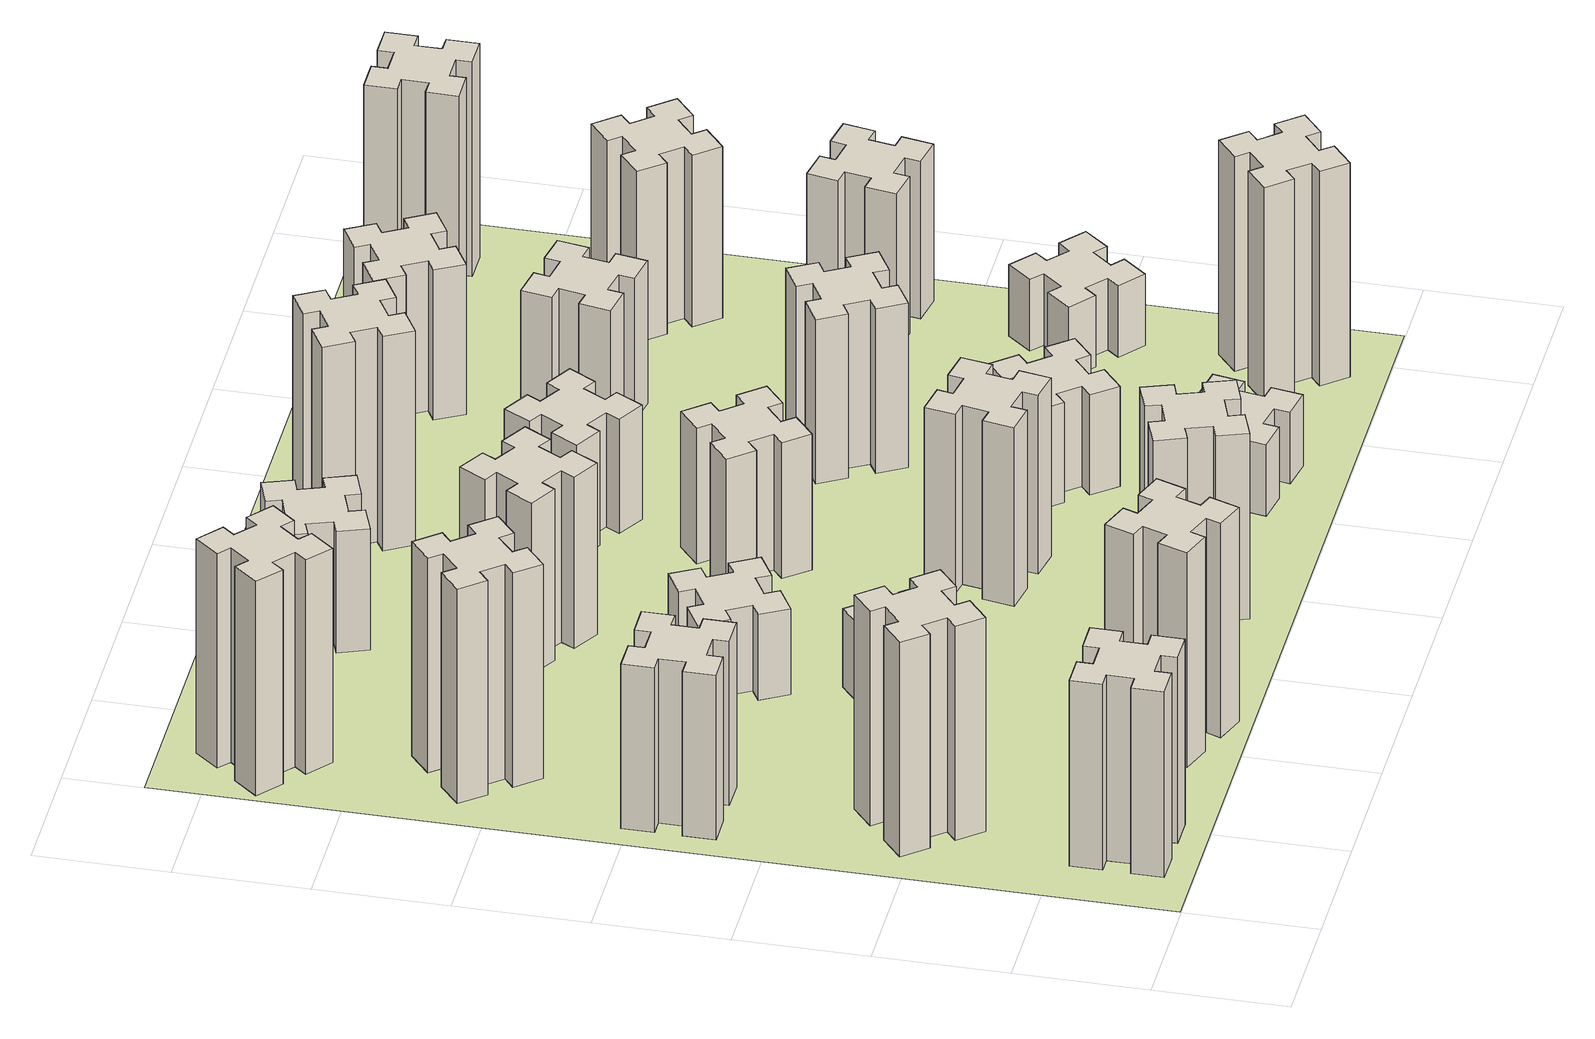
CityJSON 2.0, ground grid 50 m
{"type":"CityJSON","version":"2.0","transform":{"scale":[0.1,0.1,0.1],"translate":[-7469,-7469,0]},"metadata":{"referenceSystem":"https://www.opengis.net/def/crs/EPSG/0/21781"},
"CityObjects":{
"building1":{"type":"Building","attributes":{"class":"1000","function":"1000","usage":"1000","yearOfConstruction":2016,"roofType":"1000","measuredHeight":78,"storeysAboveGround":30,"storeysBelowGround":0},"geometry":[{"type":"Solid","lod":"1","boundaries":[[[[0,1,2,3,4,5,6,7,8,9,10,11,12,13,14,15,16,17,18,19]],[[17,16,20,21]],[[16,15,22,20]],[[15,14,23,22]],[[14,13,24,23]],[[13,12,25,24]],[[12,11,26,25]],[[11,10,27,26]],[[10,9,28,27]],[[9,8,29,28]],[[8,7,30,29]],[[7,6,31,30]],[[6,5,32,31]],[[5,4,33,32]],[[4,3,34,33]],[[3,2,35,34]],[[2,1,36,35]],[[1,0,37,36]],[[0,19,38,37]],[[19,18,39,38]],[[18,17,21,39]],[[24,25,26,27,28,29,30,31,32,33,34,35,36,37,38,39,21,20,22,23]]]]}]},
"building2":{"type":"Building","attributes":{"class":"1000","function":"1000","usage":"1000","yearOfConstruction":2016,"roofType":"1000","measuredHeight":90,"storeysAboveGround":30,"storeysBelowGround":0},"geometry":[{"type":"Solid","lod":"1","boundaries":[[[[40,41,42,43,44,45,46,47,48,49,50,51,52,53,54,55,56,57,58,59]],[[57,56,60,61]],[[56,55,62,60]],[[55,54,63,62]],[[54,53,64,63]],[[53,52,65,64]],[[52,51,66,65]],[[51,50,67,66]],[[50,49,68,67]],[[49,48,69,68]],[[48,47,70,69]],[[47,46,71,70]],[[46,45,72,71]],[[45,44,73,72]],[[44,43,74,73]],[[43,42,75,74]],[[42,41,76,75]],[[41,40,77,76]],[[40,59,78,77]],[[59,58,79,78]],[[58,57,61,79]],[[64,65,66,67,68,69,70,71,72,73,74,75,76,77,78,79,61,60,62,63]]]]}]},
"building3":{"type":"Building","attributes":{"class":"1000","function":"1000","usage":"1000","yearOfConstruction":2016,"roofType":"1000","measuredHeight":69,"storeysAboveGround":30,"storeysBelowGround":0},"geometry":[{"type":"Solid","lod":"1","boundaries":[[[[80,81,82,83,84,85,86,87,88,89,90,91,92,93,94,95,96,97,98,99]],[[97,96,100,101]],[[96,95,102,100]],[[95,94,103,102]],[[94,93,104,103]],[[93,92,105,104]],[[92,91,106,105]],[[91,90,107,106]],[[90,89,108,107]],[[89,88,109,108]],[[88,87,110,109]],[[87,86,111,110]],[[86,85,112,111]],[[85,84,113,112]],[[84,83,114,113]],[[83,82,115,114]],[[82,81,116,115]],[[81,80,117,116]],[[80,99,118,117]],[[99,98,119,118]],[[98,97,101,119]],[[104,105,106,107,108,109,110,111,112,113,114,115,116,117,118,119,101,100,102,103]]]]}]},
"building4":{"type":"Building","attributes":{"class":"1000","function":"1000","usage":"1000","yearOfConstruction":2016,"roofType":"1000","measuredHeight":90,"storeysAboveGround":30,"storeysBelowGround":0},"geometry":[{"type":"Solid","lod":"1","boundaries":[[[[120,121,122,123,124,125,126,127,128,129,130,131,132,133,134,135,136,137,138,139]],[[137,136,140,141]],[[136,135,142,140]],[[135,134,143,142]],[[134,133,144,143]],[[133,132,145,144]],[[132,131,146,145]],[[131,130,147,146]],[[130,129,148,147]],[[129,128,149,148]],[[128,127,150,149]],[[127,126,151,150]],[[126,125,152,151]],[[125,124,153,152]],[[124,123,154,153]],[[123,122,155,154]],[[122,121,156,155]],[[121,120,157,156]],[[120,139,158,157]],[[139,138,159,158]],[[138,137,141,159]],[[144,145,146,147,148,149,150,151,152,153,154,155,156,157,158,159,141,140,142,143]]]]}]},
"building5":{"type":"Building","attributes":{"class":"1000","function":"1000","usage":"1000","yearOfConstruction":2016,"roofType":"1000","measuredHeight":90,"storeysAboveGround":30,"storeysBelowGround":0},"geometry":[{"type":"Solid","lod":"1","boundaries":[[[[160,161,162,163,164,165,166,167,168,169,170,171,172,173,174,175,176,177,178,179]],[[177,176,180,181]],[[176,175,182,180]],[[175,174,183,182]],[[174,173,184,183]],[[173,172,185,184]],[[172,171,186,185]],[[171,170,187,186]],[[170,169,188,187]],[[169,168,189,188]],[[168,167,190,189]],[[167,166,191,190]],[[166,165,192,191]],[[165,164,193,192]],[[164,163,194,193]],[[163,162,195,194]],[[162,161,196,195]],[[161,160,197,196]],[[160,179,198,197]],[[179,178,199,198]],[[178,177,181,199]],[[184,185,186,187,188,189,190,191,192,193,194,195,196,197,198,199,181,180,182,183]]]]}]},
"building6":{"type":"Building","attributes":{"class":"1000","function":"1000","usage":"1000","yearOfConstruction":2016,"roofType":"1000","measuredHeight":90,"storeysAboveGround":30,"storeysBelowGround":0},"geometry":[{"type":"Solid","lod":"1","boundaries":[[[[200,201,202,203,204,205,206,207,208,209,210,211,212,213,214,215,216,217,218,219]],[[217,216,220,221]],[[216,215,222,220]],[[215,214,223,222]],[[214,213,224,223]],[[213,212,225,224]],[[212,211,226,225]],[[211,210,227,226]],[[210,209,228,227]],[[209,208,229,228]],[[208,207,230,229]],[[207,206,231,230]],[[206,205,232,231]],[[205,204,233,232]],[[204,203,234,233]],[[203,202,235,234]],[[202,201,236,235]],[[201,200,237,236]],[[200,219,238,237]],[[219,218,239,238]],[[218,217,221,239]],[[224,225,226,227,228,229,230,231,232,233,234,235,236,237,238,239,221,220,222,223]]]]}]},
"building7":{"type":"Building","attributes":{"class":"1000","function":"1000","usage":"1000","yearOfConstruction":2016,"roofType":"1000","measuredHeight":33,"storeysAboveGround":30,"storeysBelowGround":0},"geometry":[{"type":"Solid","lod":"1","boundaries":[[[[240,241,242,243,244,245,246,247,248,249,250,251,252,253,254,255,256,257,258,259]],[[257,256,260,261]],[[256,255,262,260]],[[255,254,263,262]],[[254,253,264,263]],[[253,252,265,264]],[[252,251,266,265]],[[251,250,267,266]],[[250,249,268,267]],[[249,248,269,268]],[[248,247,270,269]],[[247,246,271,270]],[[246,245,272,271]],[[245,244,273,272]],[[244,243,274,273]],[[243,242,275,274]],[[242,241,276,275]],[[241,240,277,276]],[[240,259,278,277]],[[259,258,279,278]],[[258,257,261,279]],[[264,265,266,267,268,269,270,271,272,273,274,275,276,277,278,279,261,260,262,263]]]]}]},
"building8":{"type":"Building","attributes":{"class":"1000","function":"1000","usage":"1000","yearOfConstruction":2016,"roofType":"1000","measuredHeight":36,"storeysAboveGround":30,"storeysBelowGround":0},"geometry":[{"type":"Solid","lod":"1","boundaries":[[[[280,281,282,283,284,285,286,287,288,289,290,291,292,293,294,295,296,297,298,299]],[[297,296,300,301]],[[296,295,302,300]],[[295,294,303,302]],[[294,293,304,303]],[[293,292,305,304]],[[292,291,306,305]],[[291,290,307,306]],[[290,289,308,307]],[[289,288,309,308]],[[288,287,310,309]],[[287,286,311,310]],[[286,285,312,311]],[[285,284,313,312]],[[284,283,314,313]],[[283,282,315,314]],[[282,281,316,315]],[[281,280,317,316]],[[280,299,318,317]],[[299,298,319,318]],[[298,297,301,319]],[[304,305,306,307,308,309,310,311,312,313,314,315,316,317,318,319,301,300,302,303]]]]}]},
"building9":{"type":"Building","attributes":{"class":"1000","function":"1000","usage":"1000","yearOfConstruction":2016,"roofType":"1000","measuredHeight":72,"storeysAboveGround":30,"storeysBelowGround":0},"geometry":[{"type":"Solid","lod":"1","boundaries":[[[[320,321,322,323,324,325,326,327,328,329,330,331,332,333,334,335,336,337,338,339]],[[337,336,340,341]],[[336,335,342,340]],[[335,334,343,342]],[[334,333,344,343]],[[333,332,345,344]],[[332,331,346,345]],[[331,330,347,346]],[[330,329,348,347]],[[329,328,349,348]],[[328,327,350,349]],[[327,326,351,350]],[[326,325,352,351]],[[325,324,353,352]],[[324,323,354,353]],[[323,322,355,354]],[[322,321,356,355]],[[321,320,357,356]],[[320,339,358,357]],[[339,338,359,358]],[[338,337,341,359]],[[344,345,346,347,348,349,350,351,352,353,354,355,356,357,358,359,341,340,342,343]]]]}]},
"building10":{"type":"Building","attributes":{"class":"1000","function":"1000","usage":"1000","yearOfConstruction":2016,"roofType":"1000","measuredHeight":78,"storeysAboveGround":30,"storeysBelowGround":0},"geometry":[{"type":"Solid","lod":"1","boundaries":[[[[360,361,362,363,364,365,366,367,368,369,370,371,372,373,374,375,376,377,378,379]],[[377,376,380,381]],[[376,375,382,380]],[[375,374,383,382]],[[374,373,384,383]],[[373,372,385,384]],[[372,371,386,385]],[[371,370,387,386]],[[370,369,388,387]],[[369,368,389,388]],[[368,367,390,389]],[[367,366,391,390]],[[366,365,392,391]],[[365,364,393,392]],[[364,363,394,393]],[[363,362,395,394]],[[362,361,396,395]],[[361,360,397,396]],[[360,379,398,397]],[[379,378,399,398]],[[378,377,381,399]],[[384,385,386,387,388,389,390,391,392,393,394,395,396,397,398,399,381,380,382,383]]]]}]},
"building11":{"type":"Building","attributes":{"class":"1000","function":"1000","usage":"1000","yearOfConstruction":2016,"roofType":"1000","measuredHeight":51,"storeysAboveGround":30,"storeysBelowGround":0},"geometry":[{"type":"Solid","lod":"1","boundaries":[[[[400,401,402,403,404,405,406,407,408,409,410,411,412,413,414,415,416,417,418,419]],[[417,416,420,421]],[[416,415,422,420]],[[415,414,423,422]],[[414,413,424,423]],[[413,412,425,424]],[[412,411,426,425]],[[411,410,427,426]],[[410,409,428,427]],[[409,408,429,428]],[[408,407,430,429]],[[407,406,431,430]],[[406,405,432,431]],[[405,404,433,432]],[[404,403,434,433]],[[403,402,435,434]],[[402,401,436,435]],[[401,400,437,436]],[[400,419,438,437]],[[419,418,439,438]],[[418,417,421,439]],[[424,425,426,427,428,429,430,431,432,433,434,435,436,437,438,439,421,420,422,423]]]]}]},
"building12":{"type":"Building","attributes":{"class":"1000","function":"1000","usage":"1000","yearOfConstruction":2016,"roofType":"1000","measuredHeight":75,"storeysAboveGround":30,"storeysBelowGround":0},"geometry":[{"type":"Solid","lod":"1","boundaries":[[[[440,441,442,443,444,445,446,447,448,449,450,451,452,453,454,455,456,457,458,459]],[[457,456,460,461]],[[456,455,462,460]],[[455,454,463,462]],[[454,453,464,463]],[[453,452,465,464]],[[452,451,466,465]],[[451,450,467,466]],[[450,449,468,467]],[[449,448,469,468]],[[448,447,470,469]],[[447,446,471,470]],[[446,445,472,471]],[[445,444,473,472]],[[444,443,474,473]],[[443,442,475,474]],[[442,441,476,475]],[[441,440,477,476]],[[440,459,478,477]],[[459,458,479,478]],[[458,457,461,479]],[[464,465,466,467,468,469,470,471,472,473,474,475,476,477,478,479,461,460,462,463]]]]}]},
"building13":{"type":"Building","attributes":{"class":"1000","function":"1000","usage":"1000","yearOfConstruction":2016,"roofType":"1000","measuredHeight":57,"storeysAboveGround":30,"storeysBelowGround":0},"geometry":[{"type":"Solid","lod":"1","boundaries":[[[[480,481,482,483,484,485,486,487,488,489,490,491,492,493,494,495,496,497,498,499]],[[497,496,500,501]],[[496,495,502,500]],[[495,494,503,502]],[[494,493,504,503]],[[493,492,505,504]],[[492,491,506,505]],[[491,490,507,506]],[[490,489,508,507]],[[489,488,509,508]],[[488,487,510,509]],[[487,486,511,510]],[[486,485,512,511]],[[485,484,513,512]],[[484,483,514,513]],[[483,482,515,514]],[[482,481,516,515]],[[481,480,517,516]],[[480,499,518,517]],[[499,498,519,518]],[[498,497,501,519]],[[504,505,506,507,508,509,510,511,512,513,514,515,516,517,518,519,501,500,502,503]]]]}]},
"building14":{"type":"Building","attributes":{"class":"1000","function":"1000","usage":"1000","yearOfConstruction":2016,"roofType":"1000","measuredHeight":48,"storeysAboveGround":30,"storeysBelowGround":0},"geometry":[{"type":"Solid","lod":"1","boundaries":[[[[520,521,522,523,524,525,526,527,528,529,530,531,532,533,534,535,536,537,538,539]],[[537,536,540,541]],[[536,535,542,540]],[[535,534,543,542]],[[534,533,544,543]],[[533,532,545,544]],[[532,531,546,545]],[[531,530,547,546]],[[530,529,548,547]],[[529,528,549,548]],[[528,527,550,549]],[[527,526,551,550]],[[526,525,552,551]],[[525,524,553,552]],[[524,523,554,553]],[[523,522,555,554]],[[522,521,556,555]],[[521,520,557,556]],[[520,539,558,557]],[[539,538,559,558]],[[538,537,541,559]],[[544,545,546,547,548,549,550,551,552,553,554,555,556,557,558,559,541,540,542,543]]]]}]},
"building15":{"type":"Building","attributes":{"class":"1000","function":"1000","usage":"1000","yearOfConstruction":2016,"roofType":"1000","measuredHeight":90,"storeysAboveGround":30,"storeysBelowGround":0},"geometry":[{"type":"Solid","lod":"1","boundaries":[[[[560,561,562,563,564,565,566,567,568,569,570,571,572,573,574,575,576,577,578,579]],[[577,576,580,581]],[[576,575,582,580]],[[575,574,583,582]],[[574,573,584,583]],[[573,572,585,584]],[[572,571,586,585]],[[571,570,587,586]],[[570,569,588,587]],[[569,568,589,588]],[[568,567,590,589]],[[567,566,591,590]],[[566,565,592,591]],[[565,564,593,592]],[[564,563,594,593]],[[563,562,595,594]],[[562,561,596,595]],[[561,560,597,596]],[[560,579,598,597]],[[579,578,599,598]],[[578,577,581,599]],[[584,585,586,587,588,589,590,591,592,593,594,595,596,597,598,599,581,580,582,583]]]]}]},
"building16":{"type":"Building","attributes":{"class":"1000","function":"1000","usage":"1000","yearOfConstruction":2016,"roofType":"1000","measuredHeight":30,"storeysAboveGround":30,"storeysBelowGround":0},"geometry":[{"type":"Solid","lod":"1","boundaries":[[[[600,601,602,603,604,605,606,607,608,609,610,611,612,613,614,615,616,617,618,619]],[[617,616,620,621]],[[616,615,622,620]],[[615,614,623,622]],[[614,613,624,623]],[[613,612,625,624]],[[612,611,626,625]],[[611,610,627,626]],[[610,609,628,627]],[[609,608,629,628]],[[608,607,630,629]],[[607,606,631,630]],[[606,605,632,631]],[[605,604,633,632]],[[604,603,634,633]],[[603,602,635,634]],[[602,601,636,635]],[[601,600,637,636]],[[600,619,638,637]],[[619,618,639,638]],[[618,617,621,639]],[[624,625,626,627,628,629,630,631,632,633,634,635,636,637,638,639,621,620,622,623]]]]}]},
"building17":{"type":"Building","attributes":{"class":"1000","function":"1000","usage":"1000","yearOfConstruction":2016,"roofType":"1000","measuredHeight":42,"storeysAboveGround":30,"storeysBelowGround":0},"geometry":[{"type":"Solid","lod":"1","boundaries":[[[[640,641,642,643,644,645,646,647,648,649,650,651,652,653,654,655,656,657,658,659]],[[657,656,660,661]],[[656,655,662,660]],[[655,654,663,662]],[[654,653,664,663]],[[653,652,665,664]],[[652,651,666,665]],[[651,650,667,666]],[[650,649,668,667]],[[649,648,669,668]],[[648,647,670,669]],[[647,646,671,670]],[[646,645,672,671]],[[645,644,673,672]],[[644,643,674,673]],[[643,642,675,674]],[[642,641,676,675]],[[641,640,677,676]],[[640,659,678,677]],[[659,658,679,678]],[[658,657,661,679]],[[664,665,666,667,668,669,670,671,672,673,674,675,676,677,678,679,661,660,662,663]]]]}]},
"building18":{"type":"Building","attributes":{"class":"1000","function":"1000","usage":"1000","yearOfConstruction":2016,"roofType":"1000","measuredHeight":69,"storeysAboveGround":30,"storeysBelowGround":0},"geometry":[{"type":"Solid","lod":"1","boundaries":[[[[680,681,682,683,684,685,686,687,688,689,690,691,692,693,694,695,696,697,698,699]],[[697,696,700,701]],[[696,695,702,700]],[[695,694,703,702]],[[694,693,704,703]],[[693,692,705,704]],[[692,691,706,705]],[[691,690,707,706]],[[690,689,708,707]],[[689,688,709,708]],[[688,687,710,709]],[[687,686,711,710]],[[686,685,712,711]],[[685,684,713,712]],[[684,683,714,713]],[[683,682,715,714]],[[682,681,716,715]],[[681,680,717,716]],[[680,699,718,717]],[[699,698,719,718]],[[698,697,701,719]],[[704,705,706,707,708,709,710,711,712,713,714,715,716,717,718,719,701,700,702,703]]]]}]},
"building19":{"type":"Building","attributes":{"class":"1000","function":"1000","usage":"1000","yearOfConstruction":2016,"roofType":"1000","measuredHeight":60,"storeysAboveGround":30,"storeysBelowGround":0},"geometry":[{"type":"Solid","lod":"1","boundaries":[[[[720,721,722,723,724,725,726,727,728,729,730,731,732,733,734,735,736,737,738,739]],[[737,736,740,741]],[[736,735,742,740]],[[735,734,743,742]],[[734,733,744,743]],[[733,732,745,744]],[[732,731,746,745]],[[731,730,747,746]],[[730,729,748,747]],[[729,728,749,748]],[[728,727,750,749]],[[727,726,751,750]],[[726,725,752,751]],[[725,724,753,752]],[[724,723,754,753]],[[723,722,755,754]],[[722,721,756,755]],[[721,720,757,756]],[[720,739,758,757]],[[739,738,759,758]],[[738,737,741,759]],[[744,745,746,747,748,749,750,751,752,753,754,755,756,757,758,759,741,740,742,743]]]]}]},
"building20":{"type":"Building","attributes":{"class":"1000","function":"1000","usage":"1000","yearOfConstruction":2016,"roofType":"1000","measuredHeight":90,"storeysAboveGround":30,"storeysBelowGround":0},"geometry":[{"type":"Solid","lod":"1","boundaries":[[[[760,761,762,763,764,765,766,767,768,769,770,771,772,773,774,775,776,777,778,779]],[[777,776,780,781]],[[776,775,782,780]],[[775,774,783,782]],[[774,773,784,783]],[[773,772,785,784]],[[772,771,786,785]],[[771,770,787,786]],[[770,769,788,787]],[[769,768,789,788]],[[768,767,790,789]],[[767,766,791,790]],[[766,765,792,791]],[[765,764,793,792]],[[764,763,794,793]],[[763,762,795,794]],[[762,761,796,795]],[[761,760,797,796]],[[760,779,798,797]],[[779,778,799,798]],[[778,777,781,799]],[[784,785,786,787,788,789,790,791,792,793,794,795,796,797,798,799,781,780,782,783]]]]}]},
"building21":{"type":"Building","attributes":{"class":"1000","function":"1000","usage":"1000","yearOfConstruction":2016,"roofType":"1000","measuredHeight":63,"storeysAboveGround":30,"storeysBelowGround":0},"geometry":[{"type":"Solid","lod":"1","boundaries":[[[[800,801,802,803,804,805,806,807,808,809,810,811,812,813,814,815,816,817,818,819]],[[817,816,820,821]],[[816,815,822,820]],[[815,814,823,822]],[[814,813,824,823]],[[813,812,825,824]],[[812,811,826,825]],[[811,810,827,826]],[[810,809,828,827]],[[809,808,829,828]],[[808,807,830,829]],[[807,806,831,830]],[[806,805,832,831]],[[805,804,833,832]],[[804,803,834,833]],[[803,802,835,834]],[[802,801,836,835]],[[801,800,837,836]],[[800,819,838,837]],[[819,818,839,838]],[[818,817,821,839]],[[824,825,826,827,828,829,830,831,832,833,834,835,836,837,838,839,821,820,822,823]]]]}]},
"building22":{"type":"Building","attributes":{"class":"1000","function":"1000","usage":"1000","yearOfConstruction":2016,"roofType":"1000","measuredHeight":30,"storeysAboveGround":30,"storeysBelowGround":0},"geometry":[{"type":"Solid","lod":"1","boundaries":[[[[840,841,842,843,844,845,846,847,848,849,850,851,852,853,854,855,856,857,858,859]],[[857,856,860,861]],[[856,855,862,860]],[[855,854,863,862]],[[854,853,864,863]],[[853,852,865,864]],[[852,851,866,865]],[[851,850,867,866]],[[850,849,868,867]],[[849,848,869,868]],[[848,847,870,869]],[[847,846,871,870]],[[846,845,872,871]],[[845,844,873,872]],[[844,843,874,873]],[[843,842,875,874]],[[842,841,876,875]],[[841,840,877,876]],[[840,859,878,877]],[[859,858,879,878]],[[858,857,861,879]],[[864,865,866,867,868,869,870,871,872,873,874,875,876,877,878,879,861,860,862,863]]]]}]},
"building23":{"type":"Building","attributes":{"class":"1000","function":"1000","usage":"1000","yearOfConstruction":2016,"roofType":"1000","measuredHeight":66,"storeysAboveGround":30,"storeysBelowGround":0},"geometry":[{"type":"Solid","lod":"1","boundaries":[[[[880,881,882,883,884,885,886,887,888,889,890,891,892,893,894,895,896,897,898,899]],[[897,896,900,901]],[[896,895,902,900]],[[895,894,903,902]],[[894,893,904,903]],[[893,892,905,904]],[[892,891,906,905]],[[891,890,907,906]],[[890,889,908,907]],[[889,888,909,908]],[[888,887,910,909]],[[887,886,911,910]],[[886,885,912,911]],[[885,884,913,912]],[[884,883,914,913]],[[883,882,915,914]],[[882,881,916,915]],[[881,880,917,916]],[[880,899,918,917]],[[899,898,919,918]],[[898,897,901,919]],[[904,905,906,907,908,909,910,911,912,913,914,915,916,917,918,919,901,900,902,903]]]]}]},
"building24":{"type":"Building","attributes":{"class":"1000","function":"1000","usage":"1000","yearOfConstruction":2016,"roofType":"1000","measuredHeight":72,"storeysAboveGround":30,"storeysBelowGround":0},"geometry":[{"type":"Solid","lod":"1","boundaries":[[[[920,921,922,923,924,925,926,927,928,929,930,931,932,933,934,935,936,937,938,939]],[[937,936,940,941]],[[936,935,942,940]],[[935,934,943,942]],[[934,933,944,943]],[[933,932,945,944]],[[932,931,946,945]],[[931,930,947,946]],[[930,929,948,947]],[[929,928,949,948]],[[928,927,950,949]],[[927,926,951,950]],[[926,925,952,951]],[[925,924,953,952]],[[924,923,954,953]],[[923,922,955,954]],[[922,921,956,955]],[[921,920,957,956]],[[920,939,958,957]],[[939,938,959,958]],[[938,937,941,959]],[[944,945,946,947,948,949,950,951,952,953,954,955,956,957,958,959,941,940,942,943]]]]}]},
"building25":{"type":"Building","attributes":{"class":"1000","function":"1000","usage":"1000","yearOfConstruction":2016,"roofType":"1000","measuredHeight":90,"storeysAboveGround":30,"storeysBelowGround":0},"geometry":[{"type":"Solid","lod":"1","boundaries":[[[[960,961,962,963,964,965,966,967,968,969,970,971,972,973,974,975,976,977,978,979]],[[977,976,980,981]],[[976,975,982,980]],[[975,974,983,982]],[[974,973,984,983]],[[973,972,985,984]],[[972,971,986,985]],[[971,970,987,986]],[[970,969,988,987]],[[969,968,989,988]],[[968,967,990,989]],[[967,966,991,990]],[[966,965,992,991]],[[965,964,993,992]],[[964,963,994,993]],[[963,962,995,994]],[[962,961,996,995]],[[961,960,997,996]],[[960,979,998,997]],[[979,978,999,998]],[[978,977,981,999]],[[984,985,986,987,988,989,990,991,992,993,994,995,996,997,998,999,981,980,982,983]]]]}]},
"landuse1":{"type":"LandUse","attributes":{"name":"plot1","function":"1010"},"geometry":[{"type":"MultiSurface","lod":"1","boundaries":[[[1000,1001,1002,1003]]]}]}
},
"vertices":[
[265,325,0],[265,225,0],[205,225,0],[205,105,0],[325,105,0],[325,165,0],[425,165,0],[425,105,0],[545,105,0],[545,225,0],[485,225,0],[485,325,0],[545,325,0],[545,445,0],[425,445,0],[425,385,0],[325,385,0],[325,445,0],[205,445,0],[205,325,0],[325,385,780],[325,445,780],[425,385,780],[425,445,780],[545,445,780],[545,325,780],[485,325,780],[485,225,780],[545,225,780],[545,105,780],[425,105,780],[425,165,780],[325,165,780],[325,105,780],[205,105,780],[205,225,780],[265,225,780],[265,325,780],[205,325,780],[205,445,780],
[492,1048,0],[427,1124,0],[473,1163,0],[396,1255,0],[304,1178,0],[343,1132,0],[266,1067,0],[228,1113,0],[136,1036,0],[213,944,0],[259,983,0],[323,906,0],[277,868,0],[354,776,0],[446,853,0],[408,899,0],[484,963,0],[523,917,0],[615,994,0],[538,1086,0],[484,963,900],[523,917,900],[408,899,900],[446,853,900],[354,776,900],[277,868,900],[323,906,900],[259,983,900],[213,944,900],[136,1036,900],[228,1113,900],[266,1067,900],[343,1132,900],[304,1178,900],[396,1255,900],[473,1163,900],[427,1124,900],[492,1048,900],[538,1086,900],[615,994,900],
[325,1965,0],[225,1965,0],[225,2025,0],[105,2025,0],[105,1905,0],[165,1905,0],[165,1805,0],[105,1805,0],[105,1685,0],[225,1685,0],[225,1745,0],[325,1745,0],[325,1685,0],[445,1685,0],[445,1805,0],[385,1805,0],[385,1905,0],[445,1905,0],[445,2025,0],[325,2025,0],[385,1905,690],[445,1905,690],[385,1805,690],[445,1805,690],[445,1685,690],[325,1685,690],[325,1745,690],[225,1745,690],[225,1685,690],[105,1685,690],[105,1805,690],[165,1805,690],[165,1905,690],[105,1905,690],[105,2025,690],[225,2025,690],[225,1965,690],[325,1965,690],[325,2025,690],[445,2025,690],
[492,2628,0],[427,2704,0],[473,2743,0],[396,2835,0],[304,2758,0],[343,2712,0],[266,2647,0],[228,2693,0],[136,2616,0],[213,2524,0],[259,2563,0],[323,2486,0],[277,2448,0],[354,2356,0],[446,2433,0],[408,2479,0],[484,2543,0],[523,2497,0],[615,2574,0],[538,2666,0],[484,2543,900],[523,2497,900],[408,2479,900],[446,2433,900],[354,2356,900],[277,2448,900],[323,2486,900],[259,2563,900],[213,2524,900],[136,2616,900],[228,2693,900],[266,2647,900],[343,2712,900],[304,2758,900],[396,2835,900],[473,2743,900],[427,2704,900],[492,2628,900],[538,2666,900],[615,2574,900],
[1029,360,0],[995,266,0],[939,287,0],[897,174,0],[1010,133,0],[1031,189,0],[1125,155,0],[1104,99,0],[1217,57,0],[1258,170,0],[1202,191,0],[1236,285,0],[1292,264,0],[1333,377,0],[1220,418,0],[1200,362,0],[1106,396,0],[1127,452,0],[1014,493,0],[973,380,0],[1106,396,900],[1127,452,900],[1200,362,900],[1220,418,900],[1333,377,900],[1292,264,900],[1236,285,900],[1202,191,900],[1258,170,900],[1217,57,900],[1104,99,900],[1125,155,900],[1031,189,900],[1010,133,900],[897,174,900],[939,287,900],[995,266,900],[1029,360,900],[973,380,900],[1014,493,900],
[384,3387,0],[308,3452,0],[346,3498,0],[254,3575,0],[177,3483,0],[223,3444,0],[159,3368,0],[113,3406,0],[36,3314,0],[128,3237,0],[166,3283,0],[243,3219,0],[204,3173,0],[296,3096,0],[373,3188,0],[327,3226,0],[392,3303,0],[438,3264,0],[515,3356,0],[423,3433,0],[392,3303,900],[438,3264,900],[327,3226,900],[373,3188,900],[296,3096,900],[204,3173,900],[243,3219,900],[166,3283,900],[128,3237,900],[36,3314,900],[113,3406,900],[159,3368,900],[223,3444,900],[177,3483,900],[254,3575,900],[346,3498,900],[308,3452,900],[384,3387,900],[423,3433,900],[515,3356,900],
[1083,1332,0],[1006,1267,0],[968,1313,0],[876,1236,0],[953,1144,0],[999,1183,0],[1063,1106,0],[1017,1068,0],[1094,976,0],[1186,1053,0],[1148,1099,0],[1224,1163,0],[1263,1117,0],[1355,1194,0],[1278,1286,0],[1232,1248,0],[1167,1324,0],[1213,1363,0],[1136,1455,0],[1044,1378,0],[1167,1324,330],[1213,1363,330],[1232,1248,330],[1278,1286,330],[1355,1194,330],[1263,1117,330],[1224,1163,330],[1148,1099,330],[1186,1053,330],[1094,976,330],[1017,1068,330],[1063,1106,330],[999,1183,330],[953,1144,330],[876,1236,330],[968,1313,330],[1006,1267,330],[1083,1332,330],[1044,1378,330],[1136,1455,330],
[1127,1735,0],[1214,1785,0],[1244,1733,0],[1348,1793,0],[1288,1897,0],[1236,1867,0],[1186,1954,0],[1238,1984,0],[1178,2088,0],[1074,2028,0],[1104,1976,0],[1017,1926,0],[987,1978,0],[883,1918,0],[943,1814,0],[995,1844,0],[1045,1757,0],[993,1727,0],[1053,1623,0],[1157,1683,0],[1045,1757,360],[993,1727,360],[995,1844,360],[943,1814,360],[883,1918,360],[987,1978,360],[1017,1926,360],[1104,1976,360],[1074,2028,360],[1178,2088,360],[1238,1984,360],[1186,1954,360],[1236,1867,360],[1288,1897,360],[1348,1793,360],[1244,1733,360],[1214,1785,360],[1127,1735,360],[1157,1683,360],[1053,1623,360],
[1314,2666,0],[1227,2716,0],[1257,2768,0],[1153,2828,0],[1093,2724,0],[1145,2694,0],[1095,2607,0],[1043,2637,0],[983,2533,0],[1087,2473,0],[1117,2525,0],[1204,2475,0],[1174,2423,0],[1278,2363,0],[1338,2467,0],[1286,2497,0],[1336,2584,0],[1388,2554,0],[1448,2658,0],[1344,2718,0],[1336,2584,720],[1388,2554,720],[1286,2497,720],[1338,2467,720],[1278,2363,720],[1174,2423,720],[1204,2475,720],[1117,2525,720],[1087,2473,720],[983,2533,720],[1043,2637,720],[1095,2607,720],[1145,2694,720],[1093,2724,720],[1153,2828,720],[1257,2768,720],[1227,2716,720],[1314,2666,720],[1344,2718,720],[1448,2658,720],
[1835,385,0],[1869,291,0],[1813,270,0],[1854,157,0],[1967,199,0],[1946,255,0],[2040,289,0],[2060,233,0],[2173,274,0],[2132,387,0],[2076,366,0],[2042,460,0],[2098,480,0],[2057,593,0],[1944,552,0],[1965,496,0],[1871,462,0],[1850,518,0],[1737,477,0],[1779,364,0],[1871,462,780],[1850,518,780],[1965,496,780],[1944,552,780],[2057,593,780],[2098,480,780],[2042,460,780],[2076,366,780],[2132,387,780],[2173,274,780],[2060,233,780],[2040,289,780],[1946,255,780],[1967,199,780],[1854,157,780],[1813,270,780],[1869,291,780],[1835,385,780],[1779,364,780],[1737,477,780],
[1125,3456,0],[1031,3422,0],[1010,3478,0],[897,3437,0],[939,3324,0],[995,3345,0],[1029,3251,0],[973,3230,0],[1014,3117,0],[1127,3159,0],[1106,3215,0],[1200,3249,0],[1220,3193,0],[1333,3234,0],[1292,3347,0],[1236,3326,0],[1202,3420,0],[1258,3440,0],[1217,3553,0],[1104,3512,0],[1202,3420,510],[1258,3440,510],[1236,3326,510],[1292,3347,510],[1333,3234,510],[1220,3193,510],[1200,3249,510],[1106,3215,510],[1127,3159,510],[1014,3117,510],[973,3230,510],[1029,3251,510],[995,3345,510],[939,3324,510],[897,3437,510],[1010,3478,510],[1031,3422,510],[1125,3456,510],[1104,3512,510],[1217,3553,510],
[2055,1047,0],[2072,1145,0],[2131,1135,0],[2152,1253,0],[2034,1274,0],[2024,1215,0],[1925,1232,0],[1936,1291,0],[1817,1312,0],[1797,1194,0],[1856,1184,0],[1838,1085,0],[1779,1096,0],[1758,977,0],[1877,957,0],[1887,1016,0],[1985,998,0],[1975,939,0],[2093,918,0],[2114,1037,0],[1985,998,750],[1975,939,750],[1887,1016,750],[1877,957,750],[1758,977,750],[1779,1096,750],[1838,1085,750],[1856,1184,750],[1797,1194,750],[1817,1312,750],[1936,1291,750],[1925,1232,750],[2024,1215,750],[2034,1274,750],[2152,1253,750],[2131,1135,750],[2072,1145,750],[2055,1047,750],[2114,1037,750],[2093,918,750],
[1972,1988,0],[1907,2064,0],[1953,2103,0],[1876,2195,0],[1784,2118,0],[1823,2072,0],[1746,2007,0],[1708,2053,0],[1616,1976,0],[1693,1884,0],[1739,1923,0],[1803,1846,0],[1757,1808,0],[1834,1716,0],[1926,1793,0],[1888,1839,0],[1964,1903,0],[2003,1857,0],[2095,1934,0],[2018,2026,0],[1964,1903,570],[2003,1857,570],[1888,1839,570],[1926,1793,570],[1834,1716,570],[1757,1808,570],[1803,1846,570],[1739,1923,570],[1693,1884,570],[1616,1976,570],[1708,2053,570],[1746,2007,570],[1823,2072,570],[1784,2118,570],[1876,2195,570],[1953,2103,570],[1907,2064,570],[1972,1988,570],[2018,2026,570],[2095,1934,570],
[2026,2497,0],[2076,2584,0],[2128,2554,0],[2188,2658,0],[2084,2718,0],[2054,2666,0],[1967,2716,0],[1997,2768,0],[1893,2828,0],[1833,2724,0],[1885,2694,0],[1835,2607,0],[1783,2637,0],[1723,2533,0],[1827,2473,0],[1857,2525,0],[1944,2475,0],[1914,2423,0],[2018,2363,0],[2078,2467,0],[1944,2475,480],[1914,2423,480],[1857,2525,480],[1827,2473,480],[1723,2533,480],[1783,2637,480],[1835,2607,480],[1885,2694,480],[1833,2724,480],[1893,2828,480],[1997,2768,480],[1967,2716,480],[2054,2666,480],[2084,2718,480],[2188,2658,480],[2128,2554,480],[2076,2584,480],[2026,2497,480],[2078,2467,480],[2018,2363,480],
[1744,3456,0],[1657,3406,0],[1627,3458,0],[1523,3398,0],[1583,3294,0],[1635,3324,0],[1685,3237,0],[1633,3207,0],[1693,3103,0],[1797,3163,0],[1767,3215,0],[1854,3265,0],[1884,3213,0],[1988,3273,0],[1928,3377,0],[1876,3347,0],[1826,3434,0],[1878,3464,0],[1818,3568,0],[1714,3508,0],[1826,3434,900],[1878,3464,900],[1876,3347,900],[1928,3377,900],[1988,3273,900],[1884,3213,900],[1854,3265,900],[1767,3215,900],[1797,3163,900],[1693,3103,900],[1633,3207,900],[1685,3237,900],[1635,3324,900],[1583,3294,900],[1523,3398,900],[1627,3458,900],[1657,3406,900],[1744,3456,900],[1714,3508,900],[1818,3568,900],
[2596,444,0],[2578,345,0],[2519,356,0],[2498,237,0],[2617,217,0],[2627,276,0],[2725,258,0],[2715,199,0],[2833,178,0],[2854,297,0],[2795,307,0],[2812,405,0],[2871,395,0],[2892,513,0],[2774,534,0],[2764,475,0],[2665,492,0],[2676,551,0],[2557,572,0],[2537,454,0],[2665,492,300],[2676,551,300],[2764,475,300],[2774,534,300],[2892,513,300],[2871,395,300],[2812,405,300],[2795,307,300],[2854,297,300],[2833,178,300],[2715,199,300],[2725,258,300],[2627,276,300],[2617,217,300],[2498,237,300],[2519,356,300],[2578,345,300],[2596,444,300],[2537,454,300],[2557,572,300],
[2563,1132,0],[2486,1067,0],[2448,1113,0],[2356,1036,0],[2433,944,0],[2479,983,0],[2543,906,0],[2497,868,0],[2574,776,0],[2666,853,0],[2628,899,0],[2704,963,0],[2743,917,0],[2835,994,0],[2758,1086,0],[2712,1048,0],[2647,1124,0],[2693,1163,0],[2616,1255,0],[2524,1178,0],[2647,1124,420],[2693,1163,420],[2712,1048,420],[2758,1086,420],[2835,994,420],[2743,917,420],[2704,963,420],[2628,899,420],[2666,853,420],[2574,776,420],[2497,868,420],[2543,906,420],[2479,983,420],[2433,944,420],[2356,1036,420],[2448,1113,420],[2486,1067,420],[2563,1132,420],[2524,1178,420],[2616,1255,420],
[2475,1744,0],[2525,1657,0],[2473,1627,0],[2533,1523,0],[2637,1583,0],[2607,1635,0],[2694,1685,0],[2724,1633,0],[2828,1693,0],[2768,1797,0],[2716,1767,0],[2666,1854,0],[2718,1884,0],[2658,1988,0],[2554,1928,0],[2584,1876,0],[2497,1826,0],[2467,1878,0],[2363,1818,0],[2423,1714,0],[2497,1826,690],[2467,1878,690],[2584,1876,690],[2554,1928,690],[2658,1988,690],[2718,1884,690],[2666,1854,690],[2716,1767,690],[2768,1797,690],[2828,1693,690],[2724,1633,690],[2694,1685,690],[2607,1635,690],[2637,1583,690],[2533,1523,690],[2473,1627,690],[2525,1657,690],[2475,1744,690],[2423,1714,690],[2363,1818,690],
[2664,2795,0],[2565,2812,0],[2576,2871,0],[2457,2892,0],[2437,2774,0],[2496,2764,0],[2478,2665,0],[2419,2676,0],[2398,2557,0],[2517,2537,0],[2527,2596,0],[2625,2578,0],[2615,2519,0],[2733,2498,0],[2754,2617,0],[2695,2627,0],[2712,2725,0],[2771,2715,0],[2792,2833,0],[2674,2854,0],[2712,2725,600],[2771,2715,600],[2695,2627,600],[2754,2617,600],[2733,2498,600],[2615,2519,600],[2625,2578,600],[2527,2596,600],[2517,2537,600],[2398,2557,600],[2419,2676,600],[2478,2665,600],[2496,2764,600],[2437,2774,600],[2457,2892,600],[2576,2871,600],[2565,2812,600],[2664,2795,600],[2674,2854,600],[2792,2833,600],
[3468,259,0],[3544,323,0],[3583,277,0],[3675,354,0],[3598,446,0],[3552,408,0],[3487,484,0],[3533,523,0],[3456,615,0],[3364,538,0],[3403,492,0],[3326,427,0],[3288,473,0],[3196,396,0],[3273,304,0],[3319,343,0],[3383,266,0],[3337,228,0],[3414,136,0],[3506,213,0],[3383,266,900],[3337,228,900],[3319,343,900],[3273,304,900],[3196,396,900],[3288,473,900],[3326,427,900],[3403,492,900],[3364,538,900],[3456,615,900],[3533,523,900],[3487,484,900],[3552,408,900],[3598,446,900],[3675,354,900],[3583,277,900],[3544,323,900],[3468,259,900],[3506,213,900],[3414,136,900],
[2716,3347,0],[2666,3434,0],[2718,3464,0],[2658,3568,0],[2554,3508,0],[2584,3456,0],[2497,3406,0],[2467,3458,0],[2363,3398,0],[2423,3294,0],[2475,3324,0],[2525,3237,0],[2473,3207,0],[2533,3103,0],[2637,3163,0],[2607,3215,0],[2694,3265,0],[2724,3213,0],[2828,3273,0],[2768,3377,0],[2694,3265,630],[2724,3213,630],[2607,3215,630],[2637,3163,630],[2533,3103,630],[2473,3207,630],[2525,3237,630],[2475,3324,630],[2423,3294,630],[2363,3398,630],[2467,3458,630],[2497,3406,630],[2584,3456,630],[2554,3508,630],[2658,3568,630],[2718,3464,630],[2666,3434,630],[2716,3347,630],[2768,3377,630],[2828,3273,630],
[3487,1006,0],[3552,1083,0],[3598,1044,0],[3675,1136,0],[3583,1213,0],[3544,1167,0],[3468,1232,0],[3506,1278,0],[3414,1355,0],[3337,1263,0],[3383,1224,0],[3319,1148,0],[3273,1186,0],[3196,1094,0],[3288,1017,0],[3326,1063,0],[3403,999,0],[3364,953,0],[3456,876,0],[3533,968,0],[3403,999,300],[3364,953,300],[3326,1063,300],[3288,1017,300],[3196,1094,300],[3273,1186,300],[3319,1148,300],[3383,1224,300],[3337,1263,300],[3414,1355,300],[3506,1278,300],[3468,1232,300],[3544,1167,300],[3583,1213,300],[3675,1136,300],[3598,1044,300],[3552,1083,300],[3487,1006,300],[3533,968,300],[3456,876,300],
[3367,1756,0],[3465,1738,0],[3455,1679,0],[3573,1658,0],[3594,1777,0],[3535,1787,0],[3552,1885,0],[3611,1875,0],[3632,1993,0],[3514,2014,0],[3504,1955,0],[3405,1972,0],[3416,2031,0],[3297,2052,0],[3277,1934,0],[3336,1924,0],[3318,1825,0],[3259,1836,0],[3238,1717,0],[3357,1697,0],[3318,1825,660],[3259,1836,660],[3336,1924,660],[3277,1934,660],[3297,2052,660],[3416,2031,660],[3405,1972,660],[3504,1955,660],[3514,2014,660],[3632,1993,660],[3611,1875,660],[3552,1885,660],[3535,1787,660],[3594,1777,660],[3573,1658,660],[3455,1679,660],[3465,1738,660],[3367,1756,660],[3357,1697,660],[3238,1717,660],
[3219,2563,0],[3283,2486,0],[3237,2448,0],[3314,2356,0],[3406,2433,0],[3368,2479,0],[3444,2543,0],[3483,2497,0],[3575,2574,0],[3498,2666,0],[3452,2628,0],[3387,2704,0],[3433,2743,0],[3356,2835,0],[3264,2758,0],[3303,2712,0],[3226,2647,0],[3188,2693,0],[3096,2616,0],[3173,2524,0],[3226,2647,720],[3188,2693,720],[3303,2712,720],[3264,2758,720],[3356,2835,720],[3433,2743,720],[3387,2704,720],[3452,2628,720],[3498,2666,720],[3575,2574,720],[3483,2497,720],[3444,2543,720],[3368,2479,720],[3406,2433,720],[3314,2356,720],[3237,2448,720],[3283,2486,720],[3219,2563,720],[3173,2524,720],[3096,2616,720],
[3285,3325,0],[3385,3325,0],[3385,3265,0],[3505,3265,0],[3505,3385,0],[3445,3385,0],[3445,3485,0],[3505,3485,0],[3505,3605,0],[3385,3605,0],[3385,3545,0],[3285,3545,0],[3285,3605,0],[3165,3605,0],[3165,3485,0],[3225,3485,0],[3225,3385,0],[3165,3385,0],[3165,3265,0],[3285,3265,0],[3225,3385,900],[3165,3385,900],[3225,3485,900],[3165,3485,900],[3165,3605,900],[3285,3605,900],[3285,3545,900],[3385,3545,900],[3385,3605,900],[3505,3605,900],[3505,3485,900],[3445,3485,900],[3445,3385,900],[3505,3385,900],[3505,3265,900],[3385,3265,900],[3385,3325,900],[3285,3325,900],[3285,3265,900],[3165,3265,900],
[5,3705,0],[3705,3705,0],[3705,5,0],[5,5,0]
]}
